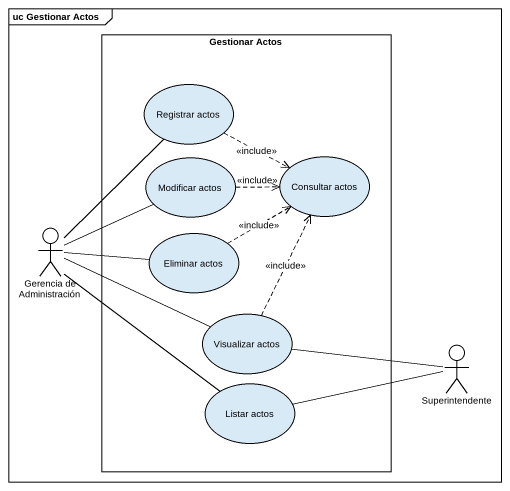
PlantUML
@startuml
mainframe uc Gestionar Actos
rectangle "Gestionar Actos" as Gestionar_Actos {
  usecase "Registrar actos" as Registrar_actos
  usecase "Modificar actos" as Modificar_actos
  usecase "Consultar actos" as Consultar_actos
  usecase "Eliminar actos" as Eliminar_actos
  usecase "Visualizar actos" as Visualizar_actos
  usecase "Listar actos" as Listar_actos
}
actor "Gerencia de Administración" as Gerencia_de_Administración
actor Superintendente
Registrar_actos .right.> Consultar_actos : <<include>>
Modificar_actos .right.> Consultar_actos : <<include>>
Gerencia_de_Administración -up- Registrar_actos
Gerencia_de_Administración -right- Modificar_actos
Gerencia_de_Administración -right- Eliminar_actos
Gerencia_de_Administración -right- Visualizar_actos
Gerencia_de_Administración -- Listar_actos
Eliminar_actos .right.> Consultar_actos : <<include>>
Visualizar_actos .up.> Consultar_actos : <<include>>
Superintendente -left- Visualizar_actos
Superintendente -left- Listar_actos
@enduml
